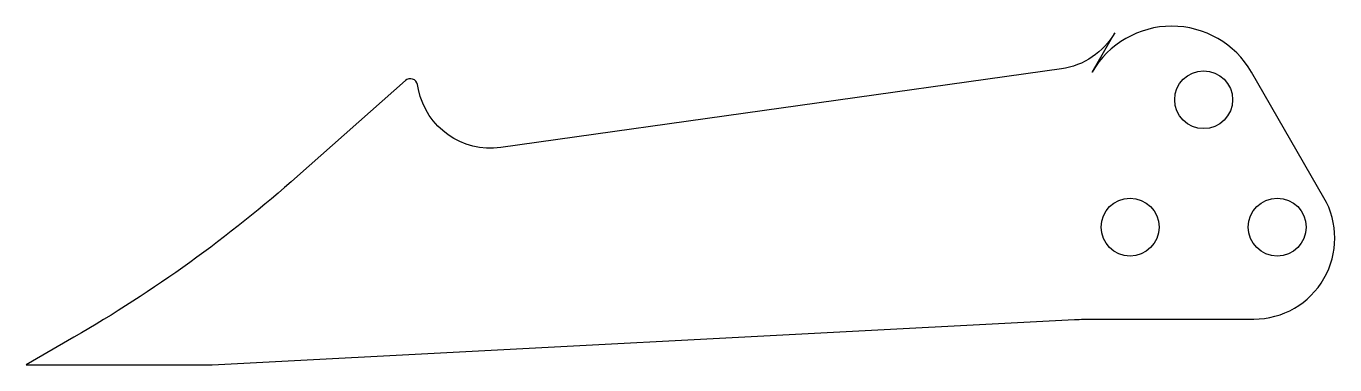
# Model space of a CAD drawing. Header units: inches. Extents: x -3 to 0.56, y -0.37 to 0.55.
import ezdxf

# ---------------------------------------------------------------- set-up
doc = ezdxf.new("R2010")
doc.units = ezdxf.units.IN
doc.layers.get('0').update_dxf_attribs({"linetype": 'CONTINUOUS'})

msp = doc.modelspace()

# ---------------------------------------------------------------- linework, layer by layer
msp.add_lwpolyline([(-2.5052, -0.3745, 0.013091), (-2.4948, -0.3742), (-0.1512, -0.2514, -0.013091), (-0.0988, -0.25), (0.3365, -0.25, 0.57735), (0.527, 0.08), (0.3299, 0.4214, 0.57735), (-0.1031, 0.4214), (-0.0413, 0.5284, -0.230868), (-0.1867, 0.4304), (-1.71, 0.2163, -0.39603), (-1.9337, 0.3742), (-1.9365, 0.3877, 0.57735), (-1.9694, 0.3986), (-2.2624, 0.1387, -0.050569), (-2.8701, -0.2995), (-3, -0.3745)], format="xyb", close=True)
for centre in [(0.2, 0.3464), (0, 0), (0.4, 0)]:
    msp.add_circle(centre, 0.0787)

doc.saveas('drawing.dxf')
